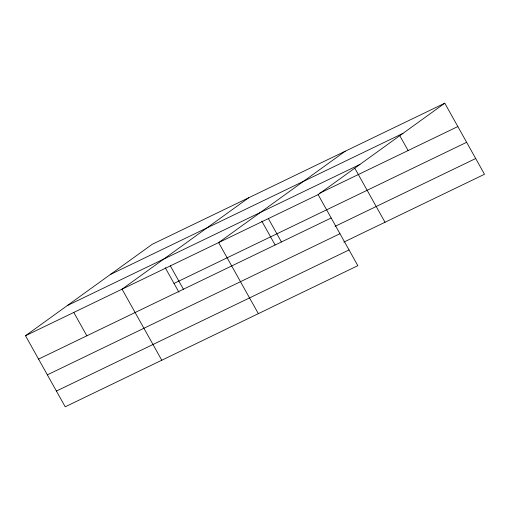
<?xml version="1.0" encoding="UTF-8"?>
<svg xmlns="http://www.w3.org/2000/svg" width="510" height="510" viewBox="0 0 510 510"><rect width="100%" height="100%" fill="white"/><g stroke="black" fill="none" stroke-linecap="round" stroke-linejoin="round"><path stroke-width="0.76" d="M444.784 103.198L318.119 194.61L357.835 265.678L65.216 406.801L25.5 335.733L152.165 244.322L444.784 103.198L484.5 174.267L343.829 242.11M248.727 197.752L122.062 289.164L161.785 360.232M345.289 151.183L218.631 242.594L258.347 313.663M110.364 274.488L402.983 133.365M67.301 305.566L359.92 164.449M319.292 193.373L457.84 126.556M25.5 335.733L318.119 194.61M174.018 283.42L466.637 142.303M38.556 359.091L331.175 217.974M335.032 226.363L475.702 158.527M47.353 374.837L339.972 233.714M56.419 391.055L349.038 249.938M399.642 135.437L408.089 150.552M354.89 168.357L385.012 222.252M268.375 218.605L281.431 241.963M261.783 221.11L275.113 244.966M170.346 265.876L183.402 289.24M165.221 267.68L178.927 292.211M73.784 312.445L86.84 335.809"/></g></svg>
